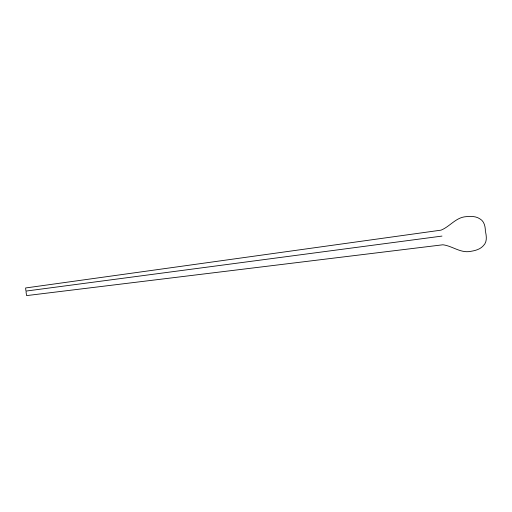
<?xml version="1.0" encoding="UTF-8"?>
<svg xmlns="http://www.w3.org/2000/svg" width="512" height="512" viewBox="0 0 512 512"><rect width="100%" height="100%" fill="white"/><g stroke="black" fill="none" stroke-linecap="round" stroke-linejoin="round"><path stroke-width="0.77" d="M441.978 236.083L26.106 291.066L26.112 292.506L26.598 295.603L442.918 244.781C452.512 245.971 460.685 253.466 470.81 251.341C475.277 250.592 480.102 249.382 483.219 245.856C487.078 242.349 486.611 236.954 485.651 232.346M25.856 290.528L25.619 287.968L441.037 230.15C450.016 226.534 456 217.197 466.342 216.64C470.848 216.224 475.821 216.147 479.731 218.758C484.486 221.267 485.414 226.931 485.389 231.795"/></g></svg>
